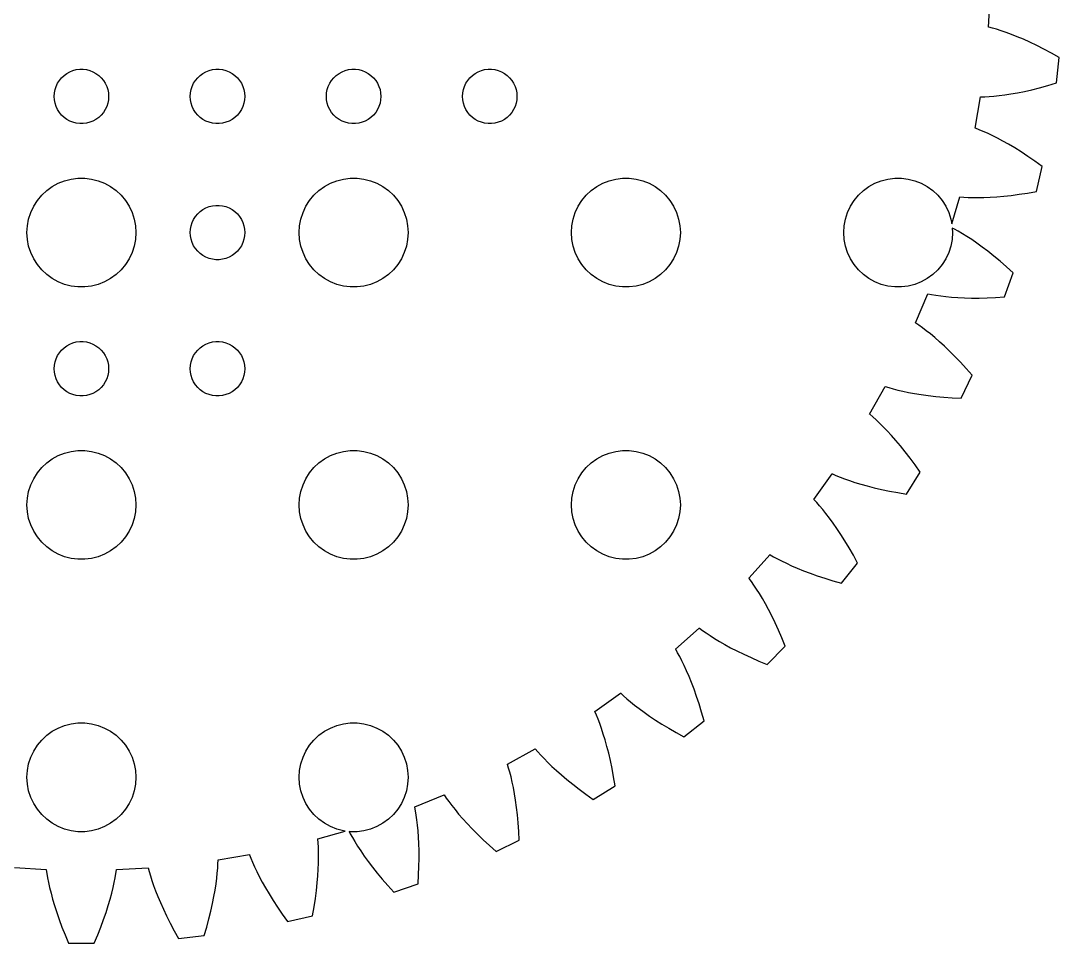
# Model space of a CAD drawing. Header units: metres. Extents: x -54 to 54, y 56 to 164.
# Drawn here: x -3.3 to 53.9, y 55.9 to 106.7 of the extents above; entities that cross this region are included whole.
import ezdxf

# ---------------------------------------------------------------- set-up
doc = ezdxf.new("R2010")
doc.units = ezdxf.units.M

msp = doc.modelspace()

# ---------------------------------------------------------------- linework, layer by layer
for p, q in [((49.9756, 106.319), (50.0776, 108.062)), ((49.9895, 106.318), (49.9756, 106.319)), ((50.1962, 106.262), (49.9895, 106.318)), ((50.4259, 106.195), (50.1962, 106.262)), ((50.6782, 106.114), (50.4259, 106.195)), ((50.9527, 106.02), (50.6782, 106.114)), ((51.2488, 105.911), (50.9527, 106.02)), ((51.5659, 105.785), (51.2488, 105.911)), ((51.9036, 105.643), (51.5659, 105.785)), ((52.2611, 105.482), (51.9036, 105.643)), ((52.6378, 105.303), (52.2611, 105.482)), ((53.0331, 105.104), (52.6378, 105.303)), ((53.4461, 104.884), (53.0331, 105.104)), ((53.8762, 104.642), (53.4461, 104.884)), ((53.7177, 103.236), (53.8762, 104.642)), ((-1.09344, 103.527), (-0.95613, 103.656)), ((-0.95613, 103.656), (-0.80373, 103.766)), ((-0.80373, 103.766), (-0.63866, 103.857)), ((-0.63866, 103.857), (-0.46352, 103.927)), ((-0.46352, 103.927), (-0.28107, 103.973)), ((-0.28107, 103.973), (-0.09418, 103.997)), ((-0.09418, 103.997), (0.09418, 103.997)), ((0.09418, 103.997), (0.28107, 103.973)), ((0.28107, 103.973), (0.46352, 103.927)), ((0.46352, 103.927), (0.63866, 103.857)), ((0.63866, 103.857), (0.80373, 103.766)), ((0.80373, 103.766), (0.95613, 103.656)), ((0.95613, 103.656), (1.09344, 103.527)), ((6.40654, 103.527), (6.54385, 103.656)), ((6.54385, 103.656), (6.69626, 103.766)), ((6.69626, 103.766), (6.86133, 103.857)), ((6.86133, 103.857), (7.03647, 103.927)), ((7.03647, 103.927), (7.21892, 103.973)), ((7.21892, 103.973), (7.40581, 103.997)), ((7.40581, 103.997), (7.59418, 103.997)), ((7.59418, 103.997), (7.78107, 103.973)), ((7.78107, 103.973), (7.96352, 103.927)), ((7.96352, 103.927), (8.13866, 103.857)), ((8.13866, 103.857), (8.30373, 103.766)), ((8.30373, 103.766), (8.45613, 103.656)), ((8.45613, 103.656), (8.59344, 103.527)), ((13.9065, 103.527), (14.0439, 103.656)), ((14.0439, 103.656), (14.1963, 103.766)), ((14.1963, 103.766), (14.3613, 103.857)), ((14.3613, 103.857), (14.5365, 103.927)), ((14.5365, 103.927), (14.7189, 103.973)), ((14.7189, 103.973), (14.9058, 103.997)), ((14.9058, 103.997), (15.0942, 103.997)), ((15.0942, 103.997), (15.2811, 103.973)), ((15.2811, 103.973), (15.4635, 103.927)), ((15.4635, 103.927), (15.6387, 103.857)), ((15.6387, 103.857), (15.8037, 103.766)), ((15.8037, 103.766), (15.9561, 103.656)), ((15.9561, 103.656), (16.0934, 103.527)), ((21.4065, 103.527), (21.5439, 103.656)), ((21.5439, 103.656), (21.6963, 103.766)), ((21.6963, 103.766), (21.8613, 103.857)), ((21.8613, 103.857), (22.0365, 103.927)), ((22.0365, 103.927), (22.2189, 103.973)), ((22.2189, 103.973), (22.4058, 103.997)), ((22.4058, 103.997), (22.5942, 103.997)), ((22.5942, 103.997), (22.7811, 103.973)), ((22.7811, 103.973), (22.9635, 103.927)), ((22.9635, 103.927), (23.1387, 103.857)), ((23.1387, 103.857), (23.3037, 103.766)), ((23.3037, 103.766), (23.4561, 103.656)), ((23.4561, 103.656), (23.5934, 103.527)), ((-1.45287, 102.873), (-1.39465, 103.052)), ((-1.39465, 103.052), (-1.31445, 103.223)), ((-1.31445, 103.223), (-1.21352, 103.382)), ((-1.21352, 103.382), (-1.09344, 103.527)), ((1.09344, 103.527), (1.21352, 103.382)), ((1.21352, 103.382), (1.31445, 103.223)), ((1.31445, 103.223), (1.39465, 103.052)), ((1.39465, 103.052), (1.45287, 102.873)), ((6.04712, 102.873), (6.10533, 103.052)), ((6.10533, 103.052), (6.18553, 103.223)), ((6.18553, 103.223), (6.28647, 103.382)), ((6.28647, 103.382), (6.40654, 103.527)), ((8.59344, 103.527), (8.71352, 103.382)), ((8.71352, 103.382), (8.81445, 103.223)), ((8.81445, 103.223), (8.89465, 103.052)), ((8.89465, 103.052), (8.95287, 102.873)), ((13.5471, 102.873), (13.6053, 103.052)), ((13.6053, 103.052), (13.6855, 103.223)), ((13.6855, 103.223), (13.7865, 103.382)), ((13.7865, 103.382), (13.9065, 103.527)), ((16.0934, 103.527), (16.2135, 103.382)), ((16.2135, 103.382), (16.3145, 103.223)), ((16.3145, 103.223), (16.3947, 103.052)), ((16.3947, 103.052), (16.4529, 102.873)), ((21.0471, 102.873), (21.1053, 103.052)), ((21.1053, 103.052), (21.1855, 103.223)), ((21.1855, 103.223), (21.2865, 103.382)), ((21.2865, 103.382), (21.4065, 103.527)), ((23.5934, 103.527), (23.7135, 103.382)), ((23.7135, 103.382), (23.8145, 103.223)), ((23.8145, 103.223), (23.8947, 103.052)), ((23.8947, 103.052), (23.9529, 102.873)), ((52.7929, 102.973), (53.2446, 103.095)), ((53.2446, 103.095), (53.7177, 103.236)), ((-1.5, 102.5), (-1.48816, 102.688)), ((-1.48816, 102.312), (-1.5, 102.5)), ((-1.48816, 102.688), (-1.45287, 102.873)), ((1.45287, 102.873), (1.48816, 102.688)), ((1.48816, 102.688), (1.5, 102.5)), ((1.5, 102.5), (1.48816, 102.312)), ((6, 102.5), (6.01183, 102.688)), ((6.01183, 102.312), (6, 102.5)), ((6.01183, 102.688), (6.04712, 102.873)), ((8.95287, 102.873), (8.98816, 102.688)), ((8.98816, 102.688), (9, 102.5)), ((9, 102.5), (8.98816, 102.312)), ((13.5, 102.5), (13.5118, 102.688)), ((13.5118, 102.312), (13.5, 102.5)), ((13.5118, 102.688), (13.5471, 102.873)), ((16.4529, 102.873), (16.4882, 102.688)), ((16.4882, 102.688), (16.5, 102.5)), ((16.5, 102.5), (16.4882, 102.312)), ((21, 102.5), (21.0118, 102.688)), ((21.0118, 102.312), (21, 102.5)), ((21.0118, 102.688), (21.0471, 102.873)), ((23.9529, 102.873), (23.9882, 102.688)), ((23.9882, 102.688), (24, 102.5)), ((24, 102.5), (23.9882, 102.312)), ((49.2491, 100.746), (49.5458, 102.468)), ((49.5458, 102.468), (49.5556, 102.466)), ((49.5556, 102.466), (49.7694, 102.474)), ((49.7694, 102.474), (50.0084, 102.489)), ((50.0084, 102.489), (50.2723, 102.511)), ((50.2723, 102.511), (50.5608, 102.542)), ((50.5608, 102.542), (50.8738, 102.583)), ((50.8738, 102.583), (51.2109, 102.635)), ((51.2109, 102.635), (51.5718, 102.698)), ((51.5718, 102.698), (51.9561, 102.775)), ((51.9561, 102.775), (52.3632, 102.866)), ((52.3632, 102.866), (52.7929, 102.973)), ((-1.45287, 102.127), (-1.48816, 102.312)), ((-1.39465, 101.948), (-1.45287, 102.127)), ((-1.31445, 101.777), (-1.39465, 101.948)), ((1.39465, 101.948), (1.31445, 101.777)), ((1.45287, 102.127), (1.39465, 101.948)), ((1.48816, 102.312), (1.45287, 102.127)), ((6.04712, 102.127), (6.01183, 102.312)), ((6.10533, 101.948), (6.04712, 102.127)), ((6.18553, 101.777), (6.10533, 101.948)), ((8.89465, 101.948), (8.81445, 101.777)), ((8.95287, 102.127), (8.89465, 101.948)), ((8.98816, 102.312), (8.95287, 102.127)), ((13.5471, 102.127), (13.5118, 102.312)), ((13.6053, 101.948), (13.5471, 102.127)), ((13.6855, 101.777), (13.6053, 101.948)), ((16.3947, 101.948), (16.3145, 101.777)), ((16.4529, 102.127), (16.3947, 101.948)), ((16.4882, 102.312), (16.4529, 102.127)), ((21.0471, 102.127), (21.0118, 102.312)), ((21.1053, 101.948), (21.0471, 102.127)), ((21.1855, 101.777), (21.1053, 101.948)), ((23.8947, 101.948), (23.8145, 101.777)), ((23.9529, 102.127), (23.8947, 101.948)), ((23.9882, 102.312), (23.9529, 102.127)), ((-1.21352, 101.618), (-1.31445, 101.777)), ((-1.09344, 101.473), (-1.21352, 101.618)), ((-0.95613, 101.344), (-1.09344, 101.473)), ((-0.80373, 101.234), (-0.95613, 101.344)), ((0.95613, 101.344), (0.80373, 101.234)), ((1.09344, 101.473), (0.95613, 101.344)), ((1.21352, 101.618), (1.09344, 101.473)), ((1.31445, 101.777), (1.21352, 101.618)), ((6.28647, 101.618), (6.18553, 101.777)), ((6.40654, 101.473), (6.28647, 101.618)), ((6.54385, 101.344), (6.40654, 101.473)), ((6.69626, 101.234), (6.54385, 101.344)), ((8.45613, 101.344), (8.30373, 101.234)), ((8.59344, 101.473), (8.45613, 101.344)), ((8.71352, 101.618), (8.59344, 101.473)), ((8.81445, 101.777), (8.71352, 101.618)), ((13.7865, 101.618), (13.6855, 101.777)), ((13.9065, 101.473), (13.7865, 101.618)), ((14.0439, 101.344), (13.9065, 101.473)), ((14.1963, 101.234), (14.0439, 101.344)), ((15.9561, 101.344), (15.8037, 101.234)), ((16.0934, 101.473), (15.9561, 101.344)), ((16.2135, 101.618), (16.0934, 101.473)), ((16.3145, 101.777), (16.2135, 101.618)), ((21.2865, 101.618), (21.1855, 101.777)), ((21.4065, 101.473), (21.2865, 101.618)), ((21.5439, 101.344), (21.4065, 101.473)), ((21.6963, 101.234), (21.5439, 101.344)), ((23.4561, 101.344), (23.3037, 101.234)), ((23.5934, 101.473), (23.4561, 101.344)), ((23.7135, 101.618), (23.5934, 101.473)), ((23.8145, 101.777), (23.7135, 101.618)), ((-0.63866, 101.143), (-0.80373, 101.234)), ((-0.46352, 101.073), (-0.63866, 101.143)), ((-0.28107, 101.027), (-0.46352, 101.073)), ((-0.09418, 101.003), (-0.28107, 101.027)), ((0.09418, 101.003), (-0.09418, 101.003)), ((0.28107, 101.027), (0.09418, 101.003)), ((0.46352, 101.073), (0.28107, 101.027)), ((0.63866, 101.143), (0.46352, 101.073)), ((0.80373, 101.234), (0.63866, 101.143)), ((6.86133, 101.143), (6.69626, 101.234)), ((7.03647, 101.073), (6.86133, 101.143)), ((7.21892, 101.027), (7.03647, 101.073)), ((7.40581, 101.003), (7.21892, 101.027)), ((7.59418, 101.003), (7.40581, 101.003)), ((7.78107, 101.027), (7.59418, 101.003)), ((7.96352, 101.073), (7.78107, 101.027)), ((8.13866, 101.143), (7.96352, 101.073)), ((8.30373, 101.234), (8.13866, 101.143)), ((14.3613, 101.143), (14.1963, 101.234)), ((14.5365, 101.073), (14.3613, 101.143)), ((14.7189, 101.027), (14.5365, 101.073)), ((14.9058, 101.003), (14.7189, 101.027)), ((15.0942, 101.003), (14.9058, 101.003)), ((15.2811, 101.027), (15.0942, 101.003)), ((15.4635, 101.073), (15.2811, 101.027)), ((15.6387, 101.143), (15.4635, 101.073)), ((15.8037, 101.234), (15.6387, 101.143)), ((21.8613, 101.143), (21.6963, 101.234)), ((22.0365, 101.073), (21.8613, 101.143)), ((22.2189, 101.027), (22.0365, 101.073)), ((22.4058, 101.003), (22.2189, 101.027)), ((22.5942, 101.003), (22.4058, 101.003)), ((22.7811, 101.027), (22.5942, 101.003)), ((22.9635, 101.073), (22.7811, 101.027)), ((23.1387, 101.143), (22.9635, 101.073)), ((23.3037, 101.234), (23.1387, 101.143)), ((49.2629, 100.744), (49.2491, 100.746)), ((49.4621, 100.665), (49.2629, 100.744)), ((49.6828, 100.573), (49.4621, 100.665)), ((49.9245, 100.465), (49.6828, 100.573)), ((50.1867, 100.34), (49.9245, 100.465)), ((50.4687, 100.198), (50.1867, 100.34)), ((50.7698, 100.038), (50.4687, 100.198)), ((51.0894, 99.8589), (50.7698, 100.038)), ((51.4267, 99.6595), (51.0894, 99.8589)), ((51.7809, 99.4391), (51.4267, 99.6595)), ((52.1514, 99.1967), (51.7809, 99.4391)), ((52.5372, 98.9316), (52.1514, 99.1967)), ((52.9374, 98.643), (52.5372, 98.9316)), ((52.6226, 97.2636), (52.9374, 98.643)), ((-1.27733, 97.7145), (-0.92705, 97.8532)), ((-0.92705, 97.8532), (-0.56213, 97.9469)), ((-0.56213, 97.9469), (-0.18837, 97.9941)), ((-0.18837, 97.9941), (0.18837, 97.9941)), ((0.18837, 97.9941), (0.56213, 97.9469)), ((0.56213, 97.9469), (0.92705, 97.8532)), ((0.92705, 97.8532), (1.27733, 97.7145)), ((13.7227, 97.7145), (14.0729, 97.8532)), ((14.0729, 97.8532), (14.4379, 97.9469)), ((14.4379, 97.9469), (14.8116, 97.9941)), ((14.8116, 97.9941), (15.1884, 97.9941)), ((15.1884, 97.9941), (15.5621, 97.9469)), ((15.5621, 97.9469), (15.927, 97.8532)), ((15.927, 97.8532), (16.2773, 97.7145)), ((28.7227, 97.7145), (29.0729, 97.8532)), ((29.0729, 97.8532), (29.4379, 97.9469)), ((29.4379, 97.9469), (29.8116, 97.9941)), ((29.8116, 97.9941), (30.1884, 97.9941)), ((30.1884, 97.9941), (30.5621, 97.9469)), ((30.5621, 97.9469), (30.927, 97.8532)), ((30.927, 97.8532), (31.2773, 97.7145)), ((43.7227, 97.7145), (44.0729, 97.8532)), ((44.0729, 97.8532), (44.4379, 97.9469)), ((44.4379, 97.9469), (44.8116, 97.9941)), ((44.8116, 97.9941), (45.1884, 97.9941)), ((45.1884, 97.9941), (45.5621, 97.9469)), ((45.5621, 97.9469), (45.927, 97.8532)), ((45.927, 97.8532), (46.2773, 97.7145)), ((-2.1869, 97.0536), (-1.91226, 97.3116)), ((-1.91226, 97.3116), (-1.60747, 97.533)), ((-1.60747, 97.533), (-1.27733, 97.7145)), ((1.27733, 97.7145), (1.60747, 97.533)), ((1.60747, 97.533), (1.91226, 97.3116)), ((1.91226, 97.3116), (2.1869, 97.0536)), ((12.8131, 97.0536), (13.0877, 97.3116)), ((13.0877, 97.3116), (13.3925, 97.533)), ((13.3925, 97.533), (13.7227, 97.7145)), ((16.2773, 97.7145), (16.6075, 97.533)), ((16.6075, 97.533), (16.9123, 97.3116)), ((16.9123, 97.3116), (17.1869, 97.0536)), ((27.8131, 97.0536), (28.0877, 97.3116)), ((28.0877, 97.3116), (28.3925, 97.533)), ((28.3925, 97.533), (28.7227, 97.7145)), ((31.2773, 97.7145), (31.6075, 97.533)), ((31.6075, 97.533), (31.9123, 97.3116)), ((31.9123, 97.3116), (32.1869, 97.0536)), ((42.8131, 97.0536), (43.0877, 97.3116)), ((43.0877, 97.3116), (43.3925, 97.533)), ((43.3925, 97.533), (43.7227, 97.7145)), ((46.2773, 97.7145), (46.6075, 97.533)), ((46.6075, 97.533), (46.9123, 97.3116)), ((46.9123, 97.3116), (47.1869, 97.0536)), ((-2.62891, 96.4453), (-2.42705, 96.7634)), ((-2.42705, 96.7634), (-2.1869, 97.0536)), ((2.1869, 97.0536), (2.42705, 96.7634)), ((2.42705, 96.7634), (2.62891, 96.4453)), ((12.3711, 96.4453), (12.5729, 96.7634)), ((12.5729, 96.7634), (12.8131, 97.0536)), ((17.1869, 97.0536), (17.427, 96.7634)), ((17.427, 96.7634), (17.6289, 96.4453)), ((27.3711, 96.4453), (27.5729, 96.7634)), ((27.5729, 96.7634), (27.8131, 97.0536)), ((32.1869, 97.0536), (32.427, 96.7634)), ((32.427, 96.7634), (32.6289, 96.4453)), ((42.3711, 96.4453), (42.5729, 96.7634)), ((42.5729, 96.7634), (42.8131, 97.0536)), ((47.1869, 97.0536), (47.427, 96.7634)), ((47.427, 96.7634), (47.6289, 96.4453)), ((47.9573, 95.4759), (48.3909, 96.9677)), ((48.3909, 96.9677), (48.4005, 96.9651)), ((48.4005, 96.9651), (48.6139, 96.9494)), ((48.6139, 96.9494), (48.853, 96.9372)), ((48.853, 96.9372), (49.1177, 96.9297)), ((49.1177, 96.9297), (49.4079, 96.9281)), ((49.4079, 96.9281), (49.7235, 96.9335)), ((49.7235, 96.9335), (50.0643, 96.9471)), ((50.0643, 96.9471), (50.43, 96.9699)), ((50.43, 96.9699), (50.8204, 97.0033)), ((50.8204, 97.0033), (51.2352, 97.0482)), ((51.2352, 97.0482), (51.6741, 97.1058)), ((51.6741, 97.1058), (52.1367, 97.1772)), ((52.1367, 97.1772), (52.6226, 97.2636)), ((-2.78932, 96.1044), (-2.62891, 96.4453)), ((2.62891, 96.4453), (2.78932, 96.1044)), ((6.40654, 96.0268), (6.54385, 96.1558)), ((6.54385, 96.1558), (6.69626, 96.2665)), ((6.69626, 96.2665), (6.86133, 96.3573)), ((6.86133, 96.3573), (7.03647, 96.4266)), ((7.03647, 96.4266), (7.21892, 96.4734)), ((7.21892, 96.4734), (7.40581, 96.4971)), ((7.40581, 96.4971), (7.59418, 96.4971)), ((7.59418, 96.4971), (7.78107, 96.4734)), ((7.78107, 96.4734), (7.96352, 96.4266)), ((7.96352, 96.4266), (8.13866, 96.3573)), ((8.13866, 96.3573), (8.30373, 96.2665)), ((8.30373, 96.2665), (8.45613, 96.1558)), ((8.45613, 96.1558), (8.59344, 96.0268)), ((12.2107, 96.1044), (12.3711, 96.4453)), ((17.6289, 96.4453), (17.7893, 96.1044)), ((27.2107, 96.1044), (27.3711, 96.4453)), ((32.6289, 96.4453), (32.7893, 96.1044)), ((42.2107, 96.1044), (42.3711, 96.4453)), ((47.6289, 96.4453), (47.7893, 96.1044)), ((-2.97633, 95.376), (-2.90575, 95.7461)), ((-2.90575, 95.7461), (-2.78932, 96.1044)), ((2.78932, 96.1044), (2.90575, 95.7461)), ((2.90575, 95.7461), (2.97633, 95.376)), ((6.04712, 95.373), (6.10533, 95.5522)), ((6.10533, 95.5522), (6.18553, 95.7226)), ((6.18553, 95.7226), (6.28647, 95.8817)), ((6.28647, 95.8817), (6.40654, 96.0268)), ((8.59344, 96.0268), (8.71352, 95.8817)), ((8.71352, 95.8817), (8.81445, 95.7226)), ((8.81445, 95.7226), (8.89465, 95.5522)), ((8.89465, 95.5522), (8.95287, 95.373)), ((12.0237, 95.376), (12.0942, 95.7461)), ((12.0942, 95.7461), (12.2107, 96.1044)), ((17.7893, 96.1044), (17.9057, 95.7461)), ((17.9057, 95.7461), (17.9763, 95.376)), ((27.0237, 95.376), (27.0942, 95.7461)), ((27.0942, 95.7461), (27.2107, 96.1044)), ((32.7893, 96.1044), (32.9057, 95.7461)), ((32.9057, 95.7461), (32.9763, 95.376)), ((42.0237, 95.376), (42.0942, 95.7461)), ((42.0942, 95.7461), (42.2107, 96.1044)), ((47.7893, 96.1044), (47.9057, 95.7461)), ((47.9057, 95.7461), (47.9573, 95.4759)), ((-3, 95), (-2.97633, 95.376)), ((-2.97633, 94.624), (-3, 95)), ((2.97633, 95.376), (3, 95)), ((3, 95), (2.97633, 94.624)), ((6, 95), (6.01183, 95.188)), ((6.01183, 94.812), (6, 95)), ((6.01183, 95.188), (6.04712, 95.373)), ((8.95287, 95.373), (8.98816, 95.188)), ((8.98816, 95.188), (9, 95)), ((9, 95), (8.98816, 94.812)), ((12, 95), (12.0237, 95.376)), ((12.0237, 94.624), (12, 95)), ((17.9763, 95.376), (18, 95)), ((18, 95), (17.9763, 94.624)), ((27, 95), (27.0237, 95.376)), ((27.0237, 94.624), (27, 95)), ((32.9763, 95.376), (33, 95)), ((33, 95), (32.9763, 94.624)), ((42, 95), (42.0237, 95.376)), ((42.0237, 94.624), (42, 95)), ((48, 95), (47.9763, 94.624)), ((48.1059, 95.1861), (47.9842, 95.2506)), ((47.9842, 95.2506), (48, 95)), ((48.3148, 95.0692), (48.1059, 95.1861)), ((48.543, 94.9348), (48.3148, 95.0692)), ((-2.90575, 94.2539), (-2.97633, 94.624)), ((2.97633, 94.624), (2.90575, 94.2539)), ((6.04712, 94.627), (6.01183, 94.812)), ((6.10533, 94.4478), (6.04712, 94.627)), ((6.18553, 94.2774), (6.10533, 94.4478)), ((8.89465, 94.4478), (8.81445, 94.2774)), ((8.95287, 94.627), (8.89465, 94.4478)), ((8.98816, 94.812), (8.95287, 94.627)), ((12.0942, 94.2539), (12.0237, 94.624)), ((17.9763, 94.624), (17.9057, 94.2539)), ((27.0942, 94.2539), (27.0237, 94.624)), ((32.9763, 94.624), (32.9057, 94.2539)), ((42.0942, 94.2539), (42.0237, 94.624)), ((47.9763, 94.624), (47.9057, 94.2539)), ((48.7896, 94.7817), (48.543, 94.9348)), ((49.0539, 94.6092), (48.7896, 94.7817)), ((49.3352, 94.4165), (49.0539, 94.6092)), ((49.6327, 94.2025), (49.3352, 94.4165)), ((-2.78932, 93.8956), (-2.90575, 94.2539)), ((-2.62891, 93.5547), (-2.78932, 93.8956)), ((2.78932, 93.8956), (2.62891, 93.5547)), ((2.90575, 94.2539), (2.78932, 93.8956)), ((6.28647, 94.1183), (6.18553, 94.2774)), ((6.40654, 93.9732), (6.28647, 94.1183)), ((6.54385, 93.8442), (6.40654, 93.9732)), ((6.69626, 93.7335), (6.54385, 93.8442)), ((8.45613, 93.8442), (8.30373, 93.7335)), ((8.59344, 93.9732), (8.45613, 93.8442)), ((8.71352, 94.1183), (8.59344, 93.9732)), ((8.81445, 94.2774), (8.71352, 94.1183)), ((12.2107, 93.8956), (12.0942, 94.2539)), ((12.3711, 93.5547), (12.2107, 93.8956)), ((17.7893, 93.8956), (17.6289, 93.5547)), ((17.9057, 94.2539), (17.7893, 93.8956)), ((27.2107, 93.8956), (27.0942, 94.2539)), ((27.3711, 93.5547), (27.2107, 93.8956)), ((32.7893, 93.8956), (32.6289, 93.5547)), ((32.9057, 94.2539), (32.7893, 93.8956)), ((42.2107, 93.8956), (42.0942, 94.2539)), ((42.3711, 93.5547), (42.2107, 93.8956)), ((47.7893, 93.8956), (47.6289, 93.5547)), ((47.9057, 94.2539), (47.7893, 93.8956)), ((49.9456, 93.9666), (49.6327, 94.2025)), ((50.2729, 93.7078), (49.9456, 93.9666)), ((-2.42705, 93.2366), (-2.62891, 93.5547)), ((2.62891, 93.5547), (2.42705, 93.2366)), ((6.86133, 93.6428), (6.69626, 93.7335)), ((7.03647, 93.5734), (6.86133, 93.6428)), ((7.21892, 93.5266), (7.03647, 93.5734)), ((7.40581, 93.503), (7.21892, 93.5266)), ((7.59418, 93.503), (7.40581, 93.503)), ((7.78107, 93.5266), (7.59418, 93.503)), ((7.96352, 93.5734), (7.78107, 93.5266)), ((8.13866, 93.6428), (7.96352, 93.5734)), ((8.30373, 93.7335), (8.13866, 93.6428)), ((12.5729, 93.2366), (12.3711, 93.5547)), ((17.6289, 93.5547), (17.427, 93.2366)), ((27.5729, 93.2366), (27.3711, 93.5547)), ((32.6289, 93.5547), (32.427, 93.2366)), ((42.5729, 93.2366), (42.3711, 93.5547)), ((47.6289, 93.5547), (47.427, 93.2366)), ((50.6139, 93.4256), (50.2729, 93.7078)), ((50.9676, 93.1189), (50.6139, 93.4256)), ((-2.1869, 92.9464), (-2.42705, 93.2366)), ((-1.91226, 92.6885), (-2.1869, 92.9464)), ((2.1869, 92.9464), (1.91226, 92.6885)), ((2.42705, 93.2366), (2.1869, 92.9464)), ((12.8131, 92.9464), (12.5729, 93.2366)), ((13.0877, 92.6885), (12.8131, 92.9464)), ((17.1869, 92.9464), (16.9123, 92.6885)), ((17.427, 93.2366), (17.1869, 92.9464)), ((27.8131, 92.9464), (27.5729, 93.2366)), ((28.0877, 92.6885), (27.8131, 92.9464)), ((32.1869, 92.9464), (31.9123, 92.6885)), ((32.427, 93.2366), (32.1869, 92.9464)), ((42.8131, 92.9464), (42.5729, 93.2366)), ((43.0877, 92.6885), (42.8131, 92.9464)), ((47.1869, 92.9464), (46.9123, 92.6885)), ((47.427, 93.2366), (47.1869, 92.9464)), ((50.8657, 91.4518), (51.333, 92.7873)), ((51.333, 92.7873), (50.9676, 93.1189)), ((-1.60747, 92.467), (-1.91226, 92.6885)), ((-1.27733, 92.2855), (-1.60747, 92.467)), ((-0.92705, 92.1468), (-1.27733, 92.2855)), ((-0.56213, 92.0531), (-0.92705, 92.1468)), ((0.92705, 92.1468), (0.56213, 92.0531)), ((1.27733, 92.2855), (0.92705, 92.1468)), ((1.60747, 92.467), (1.27733, 92.2855)), ((1.91226, 92.6885), (1.60747, 92.467)), ((13.3925, 92.467), (13.0877, 92.6885)), ((13.7227, 92.2855), (13.3925, 92.467)), ((14.0729, 92.1468), (13.7227, 92.2855)), ((14.4379, 92.0531), (14.0729, 92.1468)), ((15.927, 92.1468), (15.5621, 92.0531)), ((16.2773, 92.2855), (15.927, 92.1468)), ((16.6075, 92.467), (16.2773, 92.2855)), ((16.9123, 92.6885), (16.6075, 92.467)), ((28.3925, 92.467), (28.0877, 92.6885)), ((28.7227, 92.2855), (28.3925, 92.467)), ((29.0729, 92.1468), (28.7227, 92.2855)), ((29.4379, 92.0531), (29.0729, 92.1468)), ((30.927, 92.1468), (30.5621, 92.0531)), ((31.2773, 92.2855), (30.927, 92.1468)), ((31.6075, 92.467), (31.2773, 92.2855)), ((31.9123, 92.6885), (31.6075, 92.467)), ((43.3925, 92.467), (43.0877, 92.6885)), ((43.7227, 92.2855), (43.3925, 92.467)), ((44.0729, 92.1468), (43.7227, 92.2855)), ((44.4379, 92.0531), (44.0729, 92.1468)), ((45.927, 92.1468), (45.5621, 92.0531)), ((46.2773, 92.2855), (45.927, 92.1468)), ((46.6075, 92.467), (46.2773, 92.2855)), ((46.9123, 92.6885), (46.6075, 92.467)), ((-0.18837, 92.0059), (-0.56213, 92.0531)), ((0.18837, 92.0059), (-0.18837, 92.0059)), ((0.56213, 92.0531), (0.18837, 92.0059)), ((14.8116, 92.0059), (14.4379, 92.0531)), ((15.1884, 92.0059), (14.8116, 92.0059)), ((15.5621, 92.0531), (15.1884, 92.0059)), ((29.8116, 92.0059), (29.4379, 92.0531)), ((30.1884, 92.0059), (29.8116, 92.0059)), ((30.5621, 92.0531), (30.1884, 92.0059)), ((44.8116, 92.0059), (44.4379, 92.0531)), ((45.1884, 92.0059), (44.8116, 92.0059)), ((45.5621, 92.0531), (45.1884, 92.0059)), ((45.9553, 90.0195), (46.6275, 91.6316)), ((46.6275, 91.6316), (46.6367, 91.6279)), ((46.6367, 91.6279), (46.847, 91.5884)), ((46.847, 91.5884), (47.0833, 91.5495)), ((47.0833, 91.5495), (47.3455, 91.5125)), ((47.3455, 91.5125), (47.6337, 91.4783)), ((47.6337, 91.4783), (47.9479, 91.4484)), ((47.9479, 91.4484), (48.288, 91.4237)), ((48.288, 91.4237), (48.654, 91.4055)), ((48.654, 91.4055), (49.0457, 91.3949)), ((49.0457, 91.3949), (49.463, 91.3931)), ((49.463, 91.3931), (49.9055, 91.4012)), ((49.9055, 91.4012), (50.3732, 91.4204)), ((50.3732, 91.4204), (50.8657, 91.4518)), ((45.9681, 90.0139), (45.9553, 90.0195)), ((46.1448, 89.8931), (45.9681, 90.0139)), ((46.3393, 89.7536), (46.1448, 89.8931)), ((46.551, 89.5944), (46.3393, 89.7536)), ((46.7789, 89.4147), (46.551, 89.5944)), ((47.0222, 89.2137), (46.7789, 89.4147)), ((-0.95613, 88.6558), (-0.80373, 88.7665)), ((-0.80373, 88.7665), (-0.63866, 88.8573)), ((-0.63866, 88.8573), (-0.46352, 88.9266)), ((-0.46352, 88.9266), (-0.28107, 88.9734)), ((-0.28107, 88.9734), (-0.09418, 88.997)), ((-0.09418, 88.997), (0.09418, 88.997)), ((0.09418, 88.997), (0.28107, 88.9734)), ((0.28107, 88.9734), (0.46352, 88.9266)), ((0.46352, 88.9266), (0.63866, 88.8573)), ((0.63866, 88.8573), (0.80373, 88.7665)), ((0.80373, 88.7665), (0.95613, 88.6558)), ((6.54385, 88.6558), (6.69626, 88.7665)), ((6.69626, 88.7665), (6.86133, 88.8573)), ((6.86133, 88.8573), (7.03647, 88.9266)), ((7.03647, 88.9266), (7.21892, 88.9734)), ((7.21892, 88.9734), (7.40581, 88.997)), ((7.40581, 88.997), (7.59418, 88.997)), ((7.59418, 88.997), (7.78107, 88.9734)), ((7.78107, 88.9734), (7.96352, 88.9266)), ((7.96352, 88.9266), (8.13866, 88.8573)), ((8.13866, 88.8573), (8.30373, 88.7665)), ((8.30373, 88.7665), (8.45613, 88.6558)), ((47.2802, 88.9907), (47.0222, 89.2137)), ((47.5519, 88.7448), (47.2802, 88.9907)), ((47.8363, 88.4753), (47.5519, 88.7448)), ((-1.39465, 88.0522), (-1.31445, 88.2226)), ((-1.31445, 88.2226), (-1.21352, 88.3817)), ((-1.21352, 88.3817), (-1.09344, 88.5268)), ((-1.09344, 88.5268), (-0.95613, 88.6558)), ((0.95613, 88.6558), (1.09344, 88.5268)), ((1.09344, 88.5268), (1.21352, 88.3817)), ((1.21352, 88.3817), (1.31445, 88.2226)), ((1.31445, 88.2226), (1.39465, 88.0522)), ((6.10533, 88.0522), (6.18553, 88.2226)), ((6.18553, 88.2226), (6.28647, 88.3817)), ((6.28647, 88.3817), (6.40654, 88.5268)), ((6.40654, 88.5268), (6.54385, 88.6558)), ((8.45613, 88.6558), (8.59344, 88.5268)), ((8.59344, 88.5268), (8.71352, 88.3817)), ((8.71352, 88.3817), (8.81445, 88.2226)), ((8.81445, 88.2226), (8.89465, 88.0522)), ((48.1327, 88.1815), (47.8363, 88.4753)), ((48.4399, 87.8628), (48.1327, 88.1815)), ((-1.5, 87.5), (-1.48816, 87.688)), ((-1.48816, 87.688), (-1.45287, 87.873)), ((-1.45287, 87.873), (-1.39465, 88.0522)), ((1.39465, 88.0522), (1.45287, 87.873)), ((1.45287, 87.873), (1.48816, 87.688)), ((1.48816, 87.688), (1.5, 87.5)), ((6, 87.5), (6.01183, 87.688)), ((6.01183, 87.688), (6.04712, 87.873)), ((6.04712, 87.873), (6.10533, 88.0522)), ((8.89465, 88.0522), (8.95287, 87.873)), ((8.95287, 87.873), (8.98816, 87.688)), ((8.98816, 87.688), (9, 87.5)), ((48.757, 87.5185), (48.4399, 87.8628)), ((-1.48816, 87.312), (-1.5, 87.5)), ((-1.45287, 87.127), (-1.48816, 87.312)), ((-1.39465, 86.9478), (-1.45287, 87.127)), ((1.45287, 87.127), (1.39465, 86.9478)), ((1.48816, 87.312), (1.45287, 87.127)), ((1.5, 87.5), (1.48816, 87.312)), ((6.01183, 87.312), (6, 87.5)), ((6.04712, 87.127), (6.01183, 87.312)), ((6.10533, 86.9478), (6.04712, 87.127)), ((8.95287, 87.127), (8.89465, 86.9478)), ((8.98816, 87.312), (8.95287, 87.127)), ((9, 87.5), (8.98816, 87.312)), ((48.4691, 85.8733), (49.083, 87.1481)), ((49.083, 87.1481), (48.757, 87.5185)), ((-1.31445, 86.7774), (-1.39465, 86.9478)), ((-1.21352, 86.6183), (-1.31445, 86.7774)), ((-1.09344, 86.4732), (-1.21352, 86.6183)), ((-0.95613, 86.3442), (-1.09344, 86.4732)), ((1.09344, 86.4732), (0.95613, 86.3442)), ((1.21352, 86.6183), (1.09344, 86.4732)), ((1.31445, 86.7774), (1.21352, 86.6183)), ((1.39465, 86.9478), (1.31445, 86.7774)), ((6.18553, 86.7774), (6.10533, 86.9478)), ((6.28647, 86.6183), (6.18553, 86.7774)), ((6.40654, 86.4732), (6.28647, 86.6183)), ((6.54385, 86.3442), (6.40654, 86.4732)), ((8.59344, 86.4732), (8.45613, 86.3442)), ((8.71352, 86.6183), (8.59344, 86.4732)), ((8.81445, 86.7774), (8.71352, 86.6183)), ((8.89465, 86.9478), (8.81445, 86.7774)), ((43.4292, 84.9998), (44.2777, 86.5264)), ((44.2777, 86.5264), (44.2864, 86.5218)), ((44.2864, 86.5218), (44.491, 86.459)), ((44.491, 86.459), (44.7214, 86.3939)), ((-0.80373, 86.2335), (-0.95613, 86.3442)), ((-0.63866, 86.1428), (-0.80373, 86.2335)), ((-0.46352, 86.0734), (-0.63866, 86.1428)), ((-0.28107, 86.0266), (-0.46352, 86.0734)), ((-0.09418, 86.003), (-0.28107, 86.0266)), ((0.09418, 86.003), (-0.09418, 86.003)), ((0.28107, 86.0266), (0.09418, 86.003)), ((0.46352, 86.0734), (0.28107, 86.0266)), ((0.63866, 86.1428), (0.46352, 86.0734)), ((0.80373, 86.2335), (0.63866, 86.1428)), ((0.95613, 86.3442), (0.80373, 86.2335)), ((6.69626, 86.2335), (6.54385, 86.3442)), ((6.86133, 86.1428), (6.69626, 86.2335)), ((7.03647, 86.0734), (6.86133, 86.1428)), ((7.21892, 86.0266), (7.03647, 86.0734)), ((7.40581, 86.003), (7.21892, 86.0266)), ((7.59418, 86.003), (7.40581, 86.003)), ((7.78107, 86.0266), (7.59418, 86.003)), ((7.96352, 86.0734), (7.78107, 86.0266)), ((8.13866, 86.1428), (7.96352, 86.0734)), ((8.30373, 86.2335), (8.13866, 86.1428)), ((8.45613, 86.3442), (8.30373, 86.2335)), ((44.7214, 86.3939), (44.9778, 86.3277)), ((44.9778, 86.3277), (45.2604, 86.2615)), ((45.2604, 86.2615), (45.5693, 86.1966)), ((45.5693, 86.1966), (45.9045, 86.134)), ((45.9045, 86.134), (46.2661, 86.0749)), ((46.2661, 86.0749), (46.6542, 86.0205)), ((46.6542, 86.0205), (47.0686, 85.972)), ((47.0686, 85.972), (47.5093, 85.9305)), ((47.5093, 85.9305), (47.9762, 85.8972)), ((47.9762, 85.8972), (48.4691, 85.8733)), ((43.4414, 84.9928), (43.4292, 84.9998)), ((43.6034, 84.853), (43.4414, 84.9928)), ((43.7811, 84.6925), (43.6034, 84.853)), ((43.9736, 84.5106), (43.7811, 84.6925)), ((44.1799, 84.3066), (43.9736, 84.5106)), ((44.3992, 84.0796), (44.1799, 84.3066)), ((44.6306, 83.8291), (44.3992, 84.0796)), ((44.873, 83.5543), (44.6306, 83.8291)), ((45.1255, 83.2546), (44.873, 83.5543)), ((-0.56213, 82.9469), (-0.18837, 82.9941)), ((-0.18837, 82.9941), (0.18837, 82.9941)), ((0.18837, 82.9941), (0.56213, 82.9469)), ((14.4379, 82.9469), (14.8116, 82.9941)), ((14.8116, 82.9941), (15.1884, 82.9941)), ((15.1884, 82.9941), (15.5621, 82.9469)), ((29.4379, 82.9469), (29.8116, 82.9941)), ((29.8116, 82.9941), (30.1884, 82.9941)), ((30.1884, 82.9941), (30.5621, 82.9469)), ((45.3871, 82.9295), (45.1255, 83.2546)), ((-1.91226, 82.3116), (-1.60747, 82.533)), ((-1.60747, 82.533), (-1.27733, 82.7145)), ((-1.27733, 82.7145), (-0.92705, 82.8532)), ((-0.92705, 82.8532), (-0.56213, 82.9469)), ((0.56213, 82.9469), (0.92705, 82.8532)), ((0.92705, 82.8532), (1.27733, 82.7145)), ((1.27733, 82.7145), (1.60747, 82.533)), ((1.60747, 82.533), (1.91226, 82.3116)), ((13.0877, 82.3116), (13.3925, 82.533)), ((13.3925, 82.533), (13.7227, 82.7145)), ((13.7227, 82.7145), (14.0729, 82.8532)), ((14.0729, 82.8532), (14.4379, 82.9469)), ((15.5621, 82.9469), (15.927, 82.8532)), ((15.927, 82.8532), (16.2773, 82.7145)), ((16.2773, 82.7145), (16.6075, 82.533)), ((16.6075, 82.533), (16.9123, 82.3116)), ((28.0877, 82.3116), (28.3925, 82.533)), ((28.3925, 82.533), (28.7227, 82.7145)), ((28.7227, 82.7145), (29.0729, 82.8532)), ((29.0729, 82.8532), (29.4379, 82.9469)), ((30.5621, 82.9469), (30.927, 82.8532)), ((30.927, 82.8532), (31.2773, 82.7145)), ((31.2773, 82.7145), (31.6075, 82.533)), ((31.6075, 82.533), (31.9123, 82.3116)), ((45.6567, 82.5785), (45.3871, 82.9295)), ((45.9333, 82.2008), (45.6567, 82.5785)), ((-2.42705, 81.7634), (-2.1869, 82.0536)), ((-2.1869, 82.0536), (-1.91226, 82.3116)), ((1.91226, 82.3116), (2.1869, 82.0536)), ((2.1869, 82.0536), (2.42705, 81.7634)), ((12.5729, 81.7634), (12.8131, 82.0536)), ((12.8131, 82.0536), (13.0877, 82.3116)), ((16.9123, 82.3116), (17.1869, 82.0536)), ((17.1869, 82.0536), (17.427, 81.7634)), ((27.5729, 81.7634), (27.8131, 82.0536)), ((27.8131, 82.0536), (28.0877, 82.3116)), ((31.9123, 82.3116), (32.1869, 82.0536)), ((32.1869, 82.0536), (32.427, 81.7634)), ((46.2158, 81.7962), (45.9333, 82.2008)), ((-2.78932, 81.1044), (-2.62891, 81.4453)), ((-2.62891, 81.4453), (-2.42705, 81.7634)), ((2.42705, 81.7634), (2.62891, 81.4453)), ((2.62891, 81.4453), (2.78932, 81.1044)), ((12.2107, 81.1044), (12.3711, 81.4453)), ((12.3711, 81.4453), (12.5729, 81.7634)), ((17.427, 81.7634), (17.6289, 81.4453)), ((17.6289, 81.4453), (17.7893, 81.1044)), ((27.2107, 81.1044), (27.3711, 81.4453)), ((27.3711, 81.4453), (27.5729, 81.7634)), ((32.427, 81.7634), (32.6289, 81.4453)), ((32.6289, 81.4453), (32.7893, 81.1044)), ((40.357, 80.2944), (41.3711, 81.7165)), ((41.3711, 81.7165), (41.3792, 81.7109)), ((41.3792, 81.7109), (41.5755, 81.6256)), ((41.5755, 81.6256), (41.7972, 81.5351)), ((41.7972, 81.5351), (42.0445, 81.4406)), ((42.0445, 81.4406), (42.3179, 81.3432)), ((42.3179, 81.3432), (42.6176, 81.2441)), ((45.463, 80.5982), (46.2158, 81.7962)), ((-2.97633, 80.376), (-2.90575, 80.7461)), ((-2.90575, 80.7461), (-2.78932, 81.1044)), ((2.78932, 81.1044), (2.90575, 80.7461)), ((2.90575, 80.7461), (2.97633, 80.376)), ((12.0237, 80.376), (12.0942, 80.7461)), ((12.0942, 80.7461), (12.2107, 81.1044)), ((17.7893, 81.1044), (17.9057, 80.7461)), ((17.9057, 80.7461), (17.9763, 80.376)), ((27.0237, 80.376), (27.0942, 80.7461)), ((27.0942, 80.7461), (27.2107, 81.1044)), ((32.7893, 81.1044), (32.9057, 80.7461)), ((32.9057, 80.7461), (32.9763, 80.376)), ((42.6176, 81.2441), (42.9437, 81.1444)), ((42.9437, 81.1444), (43.2965, 81.0452)), ((43.2965, 81.0452), (43.676, 80.9477)), ((43.676, 80.9477), (44.0824, 80.8531)), ((44.0824, 80.8531), (44.5157, 80.7625)), ((44.5157, 80.7625), (44.9759, 80.6771)), ((44.9759, 80.6771), (45.463, 80.5982)), ((-3, 80), (-2.97633, 80.376)), ((2.97633, 80.376), (3, 80)), ((12, 80), (12.0237, 80.376)), ((17.9763, 80.376), (18, 80)), ((27, 80), (27.0237, 80.376)), ((32.9763, 80.376), (33, 80)), ((40.3683, 80.2861), (40.357, 80.2944)), ((40.5137, 80.1291), (40.3683, 80.2861)), ((40.6723, 79.9497), (40.5137, 80.1291)), ((-2.97633, 79.624), (-3, 80)), ((-2.90575, 79.2539), (-2.97633, 79.624)), ((2.97633, 79.624), (2.90575, 79.2539)), ((3, 80), (2.97633, 79.624)), ((12.0237, 79.624), (12, 80)), ((12.0942, 79.2539), (12.0237, 79.624)), ((17.9763, 79.624), (17.9057, 79.2539)), ((18, 80), (17.9763, 79.624)), ((27.0237, 79.624), (27, 80)), ((27.0942, 79.2539), (27.0237, 79.624)), ((32.9763, 79.624), (32.9057, 79.2539)), ((33, 80), (32.9763, 79.624)), ((40.8432, 79.7474), (40.6723, 79.9497)), ((41.0254, 79.5215), (40.8432, 79.7474)), ((-2.78932, 78.8956), (-2.90575, 79.2539)), ((2.90575, 79.2539), (2.78932, 78.8956)), ((12.2107, 78.8956), (12.0942, 79.2539)), ((17.9057, 79.2539), (17.7893, 78.8956)), ((27.2107, 78.8956), (27.0942, 79.2539)), ((32.9057, 79.2539), (32.7893, 78.8956)), ((41.2179, 79.2714), (41.0254, 79.5215)), ((41.4198, 78.9966), (41.2179, 79.2714)), ((41.6299, 78.6964), (41.4198, 78.9966)), ((-2.62891, 78.5547), (-2.78932, 78.8956)), ((-2.42705, 78.2366), (-2.62891, 78.5547)), ((2.62891, 78.5547), (2.42705, 78.2366)), ((2.78932, 78.8956), (2.62891, 78.5547)), ((12.3711, 78.5547), (12.2107, 78.8956)), ((12.5729, 78.2366), (12.3711, 78.5547)), ((17.6289, 78.5547), (17.427, 78.2366)), ((17.7893, 78.8956), (17.6289, 78.5547)), ((27.3711, 78.5547), (27.2107, 78.8956)), ((27.5729, 78.2366), (27.3711, 78.5547)), ((32.6289, 78.5547), (32.427, 78.2366)), ((32.7893, 78.8956), (32.6289, 78.5547)), ((41.8473, 78.3703), (41.6299, 78.6964)), ((-2.1869, 77.9464), (-2.42705, 78.2366)), ((-1.91226, 77.6885), (-2.1869, 77.9464)), ((2.1869, 77.9464), (1.91226, 77.6885)), ((2.42705, 78.2366), (2.1869, 77.9464)), ((12.8131, 77.9464), (12.5729, 78.2366)), ((13.0877, 77.6885), (12.8131, 77.9464)), ((17.1869, 77.9464), (16.9123, 77.6885)), ((17.427, 78.2366), (17.1869, 77.9464)), ((27.8131, 77.9464), (27.5729, 78.2366)), ((28.0877, 77.6885), (27.8131, 77.9464)), ((32.1869, 77.9464), (31.9123, 77.6885)), ((32.427, 78.2366), (32.1869, 77.9464)), ((42.0708, 78.018), (41.8473, 78.3703)), ((42.2994, 77.6389), (42.0708, 78.018)), ((-1.60747, 77.467), (-1.91226, 77.6885)), ((-1.27733, 77.2855), (-1.60747, 77.467)), ((-0.92705, 77.1468), (-1.27733, 77.2855)), ((1.27733, 77.2855), (0.92705, 77.1468)), ((1.60747, 77.467), (1.27733, 77.2855)), ((1.91226, 77.6885), (1.60747, 77.467)), ((13.3925, 77.467), (13.0877, 77.6885)), ((13.7227, 77.2855), (13.3925, 77.467)), ((14.0729, 77.1468), (13.7227, 77.2855)), ((16.2773, 77.2855), (15.927, 77.1468)), ((16.6075, 77.467), (16.2773, 77.2855)), ((16.9123, 77.6885), (16.6075, 77.467)), ((28.3925, 77.467), (28.0877, 77.6885)), ((28.7227, 77.2855), (28.3925, 77.467)), ((29.0729, 77.1468), (28.7227, 77.2855)), ((31.2773, 77.2855), (30.927, 77.1468)), ((31.6075, 77.467), (31.2773, 77.2855)), ((31.9123, 77.6885), (31.6075, 77.467)), ((36.7773, 75.9627), (37.9442, 77.2623)), ((37.9442, 77.2623), (37.9517, 77.2558)), ((37.9517, 77.2558), (38.1371, 77.149)), ((42.532, 77.2327), (42.2994, 77.6389)), ((-0.56213, 77.0531), (-0.92705, 77.1468)), ((-0.18837, 77.0059), (-0.56213, 77.0531)), ((0.18837, 77.0059), (-0.18837, 77.0059)), ((0.56213, 77.0531), (0.18837, 77.0059)), ((0.92705, 77.1468), (0.56213, 77.0531)), ((14.4379, 77.0531), (14.0729, 77.1468)), ((14.8116, 77.0059), (14.4379, 77.0531)), ((15.1884, 77.0059), (14.8116, 77.0059)), ((15.5621, 77.0531), (15.1884, 77.0059)), ((15.927, 77.1468), (15.5621, 77.0531)), ((29.4379, 77.0531), (29.0729, 77.1468)), ((29.8116, 77.0059), (29.4379, 77.0531)), ((30.1884, 77.0059), (29.8116, 77.0059)), ((30.5621, 77.0531), (30.1884, 77.0059)), ((30.927, 77.1468), (30.5621, 77.0531)), ((38.1371, 77.149), (38.3473, 77.0343)), ((38.3473, 77.0343), (38.5825, 76.9127)), ((38.5825, 76.9127), (38.8433, 76.7853)), ((38.8433, 76.7853), (39.13, 76.6533)), ((41.8852, 75.6928), (42.7674, 76.799)), ((42.7674, 76.799), (42.532, 77.2327)), ((39.13, 76.6533), (39.4429, 76.5176)), ((39.4429, 76.5176), (39.7823, 76.3795)), ((39.7823, 76.3795), (40.1485, 76.2402)), ((40.1485, 76.2402), (40.5418, 76.1007)), ((40.5418, 76.1007), (40.9622, 75.9621)), ((36.7876, 75.9531), (36.7773, 75.9627)), ((36.9144, 75.7808), (36.7876, 75.9531)), ((37.052, 75.5848), (36.9144, 75.7808)), ((37.1991, 75.3647), (37.052, 75.5848)), ((40.9622, 75.9621), (41.41, 75.8258)), ((41.41, 75.8258), (41.8852, 75.6928)), ((37.3549, 75.1198), (37.1991, 75.3647)), ((37.5182, 74.8497), (37.3549, 75.1198)), ((37.688, 74.554), (37.5182, 74.8497)), ((37.8633, 74.2321), (37.688, 74.554)), ((38.0428, 73.8838), (37.8633, 74.2321)), ((38.2254, 73.5087), (38.0428, 73.8838)), ((38.4101, 73.1064), (38.2254, 73.5087)), ((32.735, 72.0589), (34.0402, 73.2197)), ((34.0402, 73.2197), (34.0469, 73.2124)), ((34.0469, 73.2124), (34.2192, 73.0856)), ((34.2192, 73.0856), (34.4152, 72.948)), ((34.4152, 72.948), (34.6353, 72.8009)), ((34.6353, 72.8009), (34.8802, 72.6451)), ((38.5958, 72.6767), (38.4101, 73.1064)), ((38.7811, 72.2194), (38.5958, 72.6767)), ((34.8802, 72.6451), (35.1503, 72.4818)), ((35.1503, 72.4818), (35.446, 72.312)), ((35.446, 72.312), (35.7679, 72.1367)), ((35.7679, 72.1367), (36.1162, 71.9572)), ((37.7806, 71.2189), (38.7811, 72.2194)), ((32.7442, 72.0483), (32.735, 72.0589)), ((32.851, 71.8629), (32.7442, 72.0483)), ((32.9657, 71.6527), (32.851, 71.8629)), ((33.0873, 71.4175), (32.9657, 71.6527)), ((36.1162, 71.9572), (36.4913, 71.7746)), ((36.4913, 71.7746), (36.8936, 71.5899)), ((36.8936, 71.5899), (37.3233, 71.4042)), ((33.2147, 71.1567), (33.0873, 71.4175)), ((33.3467, 70.87), (33.2147, 71.1567)), ((37.3233, 71.4042), (37.7806, 71.2189)), ((33.4824, 70.5571), (33.3467, 70.87)), ((33.6205, 70.2177), (33.4824, 70.5571)), ((33.7598, 69.8515), (33.6205, 70.2177)), ((33.8993, 69.4582), (33.7598, 69.8515)), ((28.2811, 68.6323), (29.708, 69.6397)), ((29.708, 69.6397), (29.7139, 69.6317)), ((29.7139, 69.6317), (29.8709, 69.4863)), ((29.8709, 69.4863), (30.0503, 69.3277)), ((30.0503, 69.3277), (30.2526, 69.1568)), ((34.0379, 69.0378), (33.8993, 69.4582)), ((30.2526, 69.1568), (30.4785, 68.9746)), ((30.4785, 68.9746), (30.7286, 68.7821)), ((30.7286, 68.7821), (31.0034, 68.5802)), ((34.1742, 68.59), (34.0379, 69.0378)), ((28.2891, 68.6208), (28.2811, 68.6323)), ((28.3744, 68.4245), (28.2891, 68.6208)), ((28.4649, 68.2028), (28.3744, 68.4245)), ((28.5594, 67.9555), (28.4649, 68.2028)), ((31.0034, 68.5802), (31.3036, 68.3701)), ((31.3036, 68.3701), (31.6297, 68.1527)), ((31.6297, 68.1527), (31.982, 67.9292)), ((33.201, 67.2326), (34.3072, 68.1148)), ((34.3072, 68.1148), (34.1742, 68.59)), ((-1.91226, 67.3115), (-1.60747, 67.533)), ((-1.60747, 67.533), (-1.27733, 67.7145)), ((-1.27733, 67.7145), (-0.92705, 67.8532)), ((-0.92705, 67.8532), (-0.56213, 67.9469)), ((-0.56213, 67.9469), (-0.18837, 67.9941)), ((-0.18837, 67.9941), (0.18837, 67.9941)), ((0.18837, 67.9941), (0.56213, 67.9469)), ((0.56213, 67.9469), (0.92705, 67.8532)), ((0.92705, 67.8532), (1.27733, 67.7145)), ((1.27733, 67.7145), (1.60747, 67.533)), ((1.60747, 67.533), (1.91226, 67.3115)), ((13.0877, 67.3115), (13.3925, 67.533)), ((13.3925, 67.533), (13.7227, 67.7145)), ((13.7227, 67.7145), (14.0729, 67.8532)), ((14.0729, 67.8532), (14.4379, 67.9469)), ((14.4379, 67.9469), (14.8116, 67.9941)), ((14.8116, 67.9941), (15.1884, 67.9941)), ((15.1884, 67.9941), (15.5621, 67.9469)), ((15.5621, 67.9469), (15.927, 67.8532)), ((15.927, 67.8532), (16.2773, 67.7145)), ((16.2773, 67.7145), (16.6075, 67.533)), ((16.6075, 67.533), (16.9123, 67.3115)), ((28.6568, 67.6821), (28.5594, 67.9555)), ((28.7559, 67.3824), (28.6568, 67.6821)), ((31.982, 67.9292), (32.3611, 67.7006)), ((32.3611, 67.7006), (32.7673, 67.468)), ((-2.42705, 66.7634), (-2.1869, 67.0536)), ((-2.1869, 67.0536), (-1.91226, 67.3115)), ((1.91226, 67.3115), (2.1869, 67.0536)), ((2.1869, 67.0536), (2.42705, 66.7634)), ((12.5729, 66.7634), (12.8131, 67.0536)), ((12.8131, 67.0536), (13.0877, 67.3115)), ((16.9123, 67.3115), (17.1869, 67.0536)), ((17.1869, 67.0536), (17.427, 66.7634)), ((28.8556, 67.0563), (28.7559, 67.3824)), ((28.9548, 66.7035), (28.8556, 67.0563)), ((32.7673, 67.468), (33.201, 67.2326)), ((-2.78932, 66.1044), (-2.62891, 66.4453)), ((-2.62891, 66.4453), (-2.42705, 66.7634)), ((2.42705, 66.7634), (2.62891, 66.4453)), ((2.62891, 66.4453), (2.78932, 66.1044)), ((12.2107, 66.1044), (12.3711, 66.4453)), ((12.3711, 66.4453), (12.5729, 66.7634)), ((17.427, 66.7634), (17.6289, 66.4453)), ((17.6289, 66.4453), (17.7893, 66.1044)), ((23.4716, 65.726), (25.0023, 66.5672)), ((25.0023, 66.5672), (25.0072, 66.5586)), ((25.0072, 66.5586), (25.147, 66.3966)), ((25.147, 66.3966), (25.3075, 66.2189)), ((29.0523, 66.324), (28.9548, 66.7035)), ((-2.90575, 65.7461), (-2.78932, 66.1044)), ((2.78932, 66.1044), (2.90575, 65.7461)), ((12.0942, 65.7461), (12.2107, 66.1044)), ((17.7893, 66.1044), (17.9057, 65.7461)), ((25.3075, 66.2189), (25.4894, 66.0264)), ((25.4894, 66.0264), (25.6934, 65.8201)), ((25.6934, 65.8201), (25.9204, 65.6008)), ((29.1469, 65.9176), (29.0523, 66.324)), ((29.2375, 65.4843), (29.1469, 65.9176)), ((-3, 65), (-2.97633, 65.376)), ((-2.97633, 65.376), (-2.90575, 65.7461)), ((2.90575, 65.7461), (2.97633, 65.376)), ((2.97633, 65.376), (3, 65)), ((12, 65), (12.0237, 65.376)), ((12.0237, 65.376), (12.0942, 65.7461)), ((17.9057, 65.7461), (17.9763, 65.376)), ((17.9763, 65.376), (18, 65)), ((23.4782, 65.7136), (23.4716, 65.726)), ((23.541, 65.509), (23.4782, 65.7136)), ((23.6061, 65.2786), (23.541, 65.509)), ((23.6723, 65.0222), (23.6061, 65.2786)), ((25.9204, 65.6008), (26.1709, 65.3694)), ((26.1709, 65.3694), (26.4457, 65.127)), ((29.3229, 65.0241), (29.2375, 65.4843)), ((-2.97633, 64.624), (-3, 65)), ((3, 65), (2.97633, 64.624)), ((12.0237, 64.624), (12, 65)), ((18, 65), (17.9763, 64.624)), ((23.7385, 64.7396), (23.6723, 65.0222)), ((23.8034, 64.4307), (23.7385, 64.7396)), ((26.4457, 65.127), (26.7454, 64.8745)), ((26.7454, 64.8745), (27.0705, 64.6129)), ((29.4018, 64.537), (29.3229, 65.0241)), ((-2.90575, 64.2539), (-2.97633, 64.624)), ((-2.78932, 63.8956), (-2.90575, 64.2539)), ((2.90575, 64.2539), (2.78932, 63.8956)), ((2.97633, 64.624), (2.90575, 64.2539)), ((12.0942, 64.2539), (12.0237, 64.624)), ((12.2107, 63.8956), (12.0942, 64.2539)), ((17.9057, 64.2539), (17.7893, 63.8956)), ((17.9763, 64.624), (17.9057, 64.2539)), ((23.866, 64.0955), (23.8034, 64.4307)), ((23.9251, 63.7339), (23.866, 64.0955)), ((27.0705, 64.6129), (27.4215, 64.3433)), ((27.4215, 64.3433), (27.7992, 64.0667)), ((28.2038, 63.7842), (29.4018, 64.537)), ((-2.62891, 63.5547), (-2.78932, 63.8956)), ((-2.42705, 63.2366), (-2.62891, 63.5547)), ((2.62891, 63.5547), (2.42705, 63.2366)), ((2.78932, 63.8956), (2.62891, 63.5547)), ((12.3711, 63.5547), (12.2107, 63.8956)), ((12.5729, 63.2366), (12.3711, 63.5547)), ((17.6289, 63.5547), (17.427, 63.2366)), ((17.7893, 63.8956), (17.6289, 63.5547)), ((18.3669, 63.3764), (19.9822, 64.0409)), ((19.9822, 64.0409), (19.9861, 64.0319)), ((19.9861, 64.0319), (20.1069, 63.8552)), ((20.1069, 63.8552), (20.2464, 63.6607)), ((20.2464, 63.6607), (20.4056, 63.449)), ((23.9795, 63.3458), (23.9251, 63.7339)), ((27.7992, 64.0667), (28.2038, 63.7842)), ((-2.1869, 62.9464), (-2.42705, 63.2366)), ((-1.91226, 62.6885), (-2.1869, 62.9464)), ((2.1869, 62.9464), (1.91226, 62.6885)), ((2.42705, 63.2366), (2.1869, 62.9464)), ((12.8131, 62.9464), (12.5729, 63.2366)), ((13.0877, 62.6885), (12.8131, 62.9464)), ((17.1869, 62.9464), (16.9123, 62.6885)), ((17.427, 63.2366), (17.1869, 62.9464)), ((18.3721, 63.3633), (18.3669, 63.3764)), ((18.4116, 63.153), (18.3721, 63.3633)), ((18.4505, 62.9167), (18.4116, 63.153)), ((20.4056, 63.449), (20.5853, 63.2211)), ((20.5853, 63.2211), (20.7863, 62.9778)), ((20.7863, 62.9778), (21.0093, 62.7198)), ((24.028, 62.9314), (23.9795, 63.3458)), ((-1.60747, 62.467), (-1.91226, 62.6885)), ((-1.27733, 62.2855), (-1.60747, 62.467)), ((1.60747, 62.467), (1.27733, 62.2855)), ((1.91226, 62.6885), (1.60747, 62.467)), ((13.3925, 62.467), (13.0877, 62.6885)), ((13.7227, 62.2855), (13.3925, 62.467)), ((16.6075, 62.467), (16.2773, 62.2855)), ((16.9123, 62.6885), (16.6075, 62.467)), ((18.4875, 62.6545), (18.4505, 62.9167)), ((18.5217, 62.3663), (18.4875, 62.6545)), ((21.0093, 62.7198), (21.2552, 62.4481)), ((21.2552, 62.4481), (21.5247, 62.1637)), ((24.0695, 62.4907), (24.028, 62.9314)), ((24.1028, 62.0238), (24.0695, 62.4907)), ((-0.92705, 62.1468), (-1.27733, 62.2855)), ((-0.56213, 62.0531), (-0.92705, 62.1468)), ((-0.18837, 62.0059), (-0.56213, 62.0531)), ((0.18837, 62.0059), (-0.18837, 62.0059)), ((0.56213, 62.0531), (0.18837, 62.0059)), ((0.92705, 62.1468), (0.56213, 62.0531)), ((1.27733, 62.2855), (0.92705, 62.1468)), ((13.0312, 61.6131), (14.5312, 62.0414)), ((14.0729, 62.1468), (13.7227, 62.2855)), ((14.4379, 62.0531), (14.0729, 62.1468)), ((14.5312, 62.0414), (14.4379, 62.0531)), ((14.8116, 62.0059), (14.7505, 62.0136)), ((14.7505, 62.0136), (14.8139, 61.8941)), ((15.1884, 62.0059), (14.8116, 62.0059)), ((14.8139, 61.8941), (14.9308, 61.6852)), ((15.5621, 62.0531), (15.1884, 62.0059)), ((15.927, 62.1468), (15.5621, 62.0531)), ((16.2773, 62.2855), (15.927, 62.1468)), ((18.5516, 62.0521), (18.5217, 62.3663)), ((18.5763, 61.712), (18.5516, 62.0521)), ((21.5247, 62.1637), (21.8185, 61.8673)), ((21.8185, 61.8673), (22.1372, 61.5601)), ((24.1267, 61.5309), (24.1028, 62.0238)), ((13.0349, 61.5995), (13.0312, 61.6131)), ((13.0506, 61.3861), (13.0349, 61.5995)), ((13.0628, 61.147), (13.0506, 61.3861)), ((14.9308, 61.6852), (15.0652, 61.457)), ((15.0652, 61.457), (15.2183, 61.2104)), ((18.5945, 61.346), (18.5763, 61.712)), ((18.6051, 60.9543), (18.5945, 61.346)), ((22.1372, 61.5601), (22.4815, 61.243)), ((22.4815, 61.243), (22.8519, 60.917)), ((22.8519, 60.917), (24.1267, 61.5309)), ((7.53168, 60.4583), (9.25433, 60.7468)), ((9.25433, 60.7468), (9.25615, 60.7371)), ((9.25615, 60.7371), (9.33456, 60.5379)), ((13.0703, 60.8823), (13.0628, 61.147)), ((13.0719, 60.5921), (13.0703, 60.8823)), ((15.2183, 61.2104), (15.3908, 60.9461)), ((15.3908, 60.9461), (15.5835, 60.6648)), ((15.5835, 60.6648), (15.7975, 60.3673)), ((18.6069, 60.537), (18.6051, 60.9543)), ((7.51086, 59.9916), (7.52553, 60.2306)), ((7.52553, 60.2306), (7.53378, 60.4444)), ((7.53378, 60.4444), (7.53168, 60.4583)), ((9.33456, 60.5379), (9.42732, 60.3172)), ((9.42732, 60.3172), (9.53543, 60.0755)), ((13.0529, 59.9357), (13.0665, 60.2765)), ((13.0665, 60.2765), (13.0719, 60.5921)), ((15.7975, 60.3673), (16.0334, 60.0544)), ((18.5796, 59.6268), (18.5988, 60.0945)), ((18.5988, 60.0945), (18.6069, 60.537)), ((-3.6812, 60.0244), (-1.93758, 59.9224)), ((-1.93758, 59.9224), (-1.93796, 59.9125)), ((-1.93796, 59.9125), (-1.90581, 59.7009)), ((-1.90581, 59.7009), (-1.86449, 59.4651)), ((1.86449, 59.4651), (1.90581, 59.7009)), ((1.90581, 59.7009), (1.93796, 59.9125)), ((1.93741, 59.9265), (3.6815, 60.0203)), ((1.93796, 59.9125), (1.93741, 59.9265)), ((3.6815, 60.0203), (3.68224, 60.0105)), ((3.68224, 60.0105), (3.73788, 59.8038)), ((3.73788, 59.8038), (3.80534, 59.5741)), ((3.80534, 59.5741), (3.88571, 59.3218)), ((7.45778, 59.4392), (7.48868, 59.7277)), ((7.48868, 59.7277), (7.51086, 59.9916)), ((9.53543, 60.0755), (9.6599, 59.8133)), ((9.6599, 59.8133), (9.80168, 59.5313)), ((9.80168, 59.5313), (9.96176, 59.2302)), ((12.9967, 59.1796), (13.0301, 59.57)), ((13.0301, 59.57), (13.0529, 59.9357)), ((16.0334, 60.0544), (16.2922, 59.7271)), ((16.2922, 59.7271), (16.5744, 59.3861)), ((18.5482, 59.1343), (18.5796, 59.6268)), ((-1.86449, 59.4651), (-1.81288, 59.2054)), ((-1.81288, 59.2054), (-1.74988, 58.9221)), ((1.74988, 58.9221), (1.81288, 59.2054)), ((1.81288, 59.2054), (1.86449, 59.4651)), ((3.88571, 59.3218), (3.98003, 59.0473)), ((3.98003, 59.0473), (4.08936, 58.7512)), ((7.36545, 58.7891), (7.41708, 59.1262)), ((7.41708, 59.1262), (7.45778, 59.4392)), ((9.96176, 59.2302), (10.1411, 58.9106)), ((12.9518, 58.7648), (12.9967, 59.1796)), ((16.5744, 59.3861), (16.8811, 59.0324)), ((16.8811, 59.0324), (17.2127, 58.667)), ((17.2127, 58.667), (18.5482, 59.1343)), ((-1.74988, 58.9221), (-1.67439, 58.6156)), ((-1.67439, 58.6156), (-1.58534, 58.2864)), ((1.58534, 58.2864), (1.67439, 58.6156)), ((1.67439, 58.6156), (1.74988, 58.9221)), ((4.08936, 58.7512), (4.21471, 58.4341)), ((4.21471, 58.4341), (4.35709, 58.0964)), ((7.22493, 58.0439), (7.30177, 58.4282)), ((7.30177, 58.4282), (7.36545, 58.7891)), ((10.1411, 58.9106), (10.3405, 58.5733)), ((10.3405, 58.5733), (10.5609, 58.2191)), ((12.8942, 58.3259), (12.9518, 58.7648)), ((-1.58534, 58.2864), (-1.48166, 57.9349)), ((-1.48166, 57.9349), (-1.36227, 57.5617)), ((1.36227, 57.5617), (1.48166, 57.9349)), ((1.48166, 57.9349), (1.58534, 58.2864)), ((4.35709, 58.0964), (4.51752, 57.7389)), ((7.13385, 57.6368), (7.22493, 58.0439)), ((10.5609, 58.2191), (10.8033, 57.8486)), ((10.8033, 57.8486), (11.0684, 57.4628)), ((12.7364, 57.3774), (12.8228, 57.8633)), ((12.8228, 57.8633), (12.8942, 58.3259)), ((-1.36227, 57.5617), (-1.22618, 57.1673)), ((1.22618, 57.1673), (1.36227, 57.5617)), ((4.51752, 57.7389), (4.69691, 57.3622)), ((4.69691, 57.3622), (4.89624, 56.9669)), ((7.02747, 57.2071), (7.13385, 57.6368)), ((11.0684, 57.4628), (11.357, 57.0626)), ((11.357, 57.0626), (12.7364, 57.3774)), ((-1.22618, 57.1673), (-1.07236, 56.7522)), ((-1.07236, 56.7522), (-0.89977, 56.3171)), ((0.89977, 56.3171), (1.07236, 56.7522)), ((1.07236, 56.7522), (1.22618, 57.1673)), ((4.89624, 56.9669), (5.11647, 56.5539)), ((6.76447, 56.2823), (6.90468, 56.7554)), ((6.90468, 56.7554), (7.02747, 57.2071)), ((-0.89977, 56.3171), (-0.70746, 55.8626)), ((0.70746, 55.8626), (0.89977, 56.3171)), ((5.11647, 56.5539), (5.35844, 56.1238)), ((5.35844, 56.1238), (6.76447, 56.2823)), ((-0.70746, 55.8626), (0.70746, 55.8626))]:
    msp.add_line(p, q)

doc.saveas('drawing.dxf')
